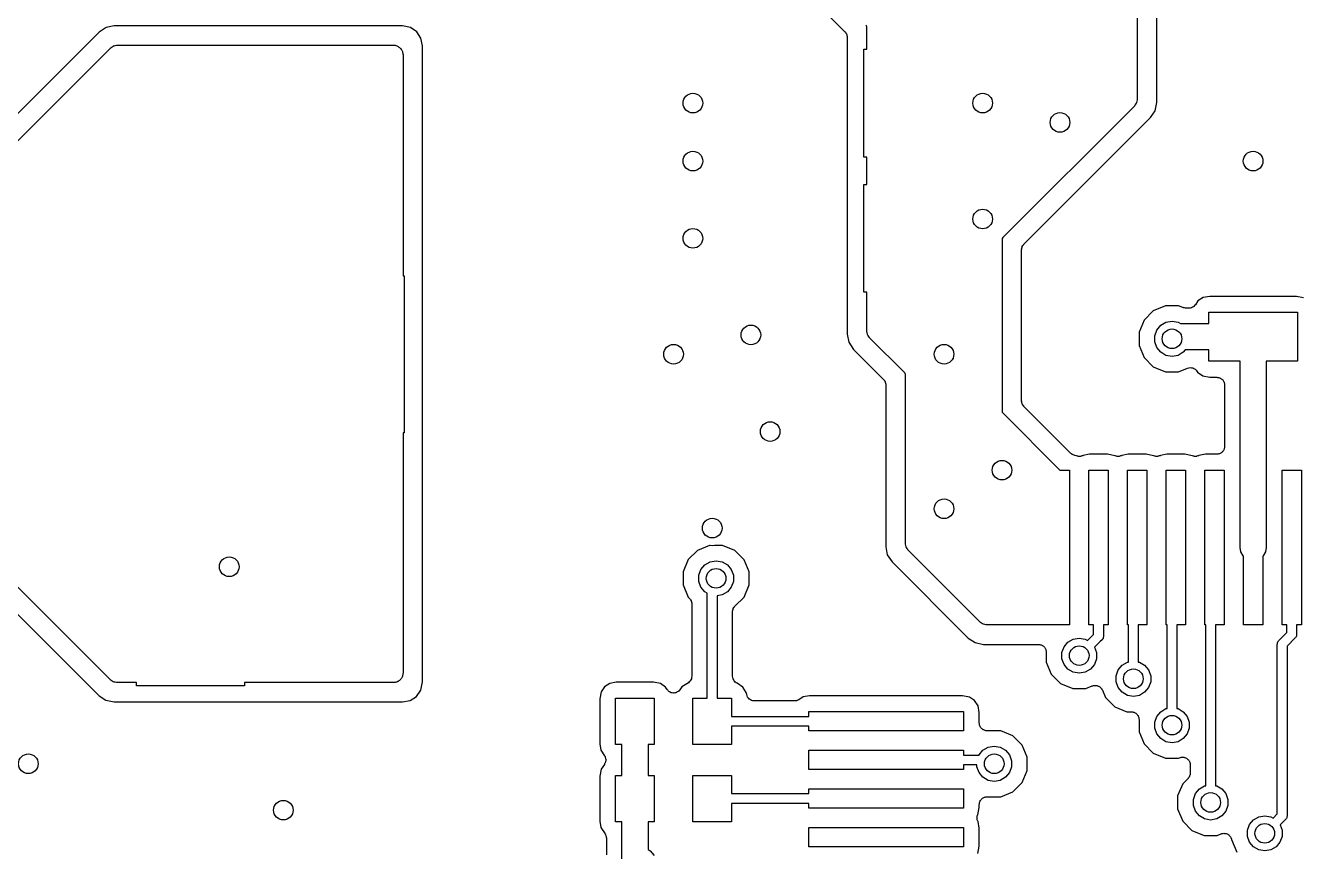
# Model space of a CAD drawing. Extents: x 85 to 210, y -138 to -65.
# Drawn here: x 101.86 to 118.38, y -90.93 to -80.25 of the extents above; entities that cross this region are included whole.
import ezdxf

# ---------------------------------------------------------------- set-up
doc = ezdxf.new("R2010")
doc.units = 0
doc.header["$MEASUREMENT"] = 0
doc.layers.add('BLACK', color=7, linetype='CONTINUOUS')

msp = doc.modelspace()

# ---------------------------------------------------------------- linework, layer by layer
at = {"layer": 'Black'}
for p, q in [((116.25, -74.127), (116.25, -81.1974)), ((116.504, -81.24), (116.504, -74.0093)), ((109.577, -77.4367), (112.467, -80.3259)), ((112.748, -80.2506), (112.741, -80.2413)), ((102.816, -80.3303), (101.08, -82.0664)), ((102.907, -80.2701), (102.816, -80.3303)), ((103.01, -80.25), (102.907, -80.2701)), ((106.74, -80.25), (103.01, -80.25)), ((106.846, -80.2716), (106.74, -80.25)), ((106.928, -80.3271), (106.846, -80.2716)), ((106.981, -80.4105), (106.928, -80.3271)), ((107, -80.5093), (106.981, -80.4105)), ((112.467, -80.3259), (112.469, -80.3295)), ((112.469, -80.3295), (112.473, -80.3324)), ((112.473, -80.3324), (112.479, -80.3437)), ((112.479, -80.3437), (112.487, -80.3544)), ((112.487, -80.3544), (112.488, -80.3586)), ((112.488, -80.3586), (112.49, -80.3624)), ((112.49, -80.3624), (112.492, -80.3753)), ((112.492, -80.3753), (112.496, -80.3879)), ((112.496, -80.3879), (112.495, -80.3923)), ((112.495, -80.3923), (112.496, -80.3966)), ((112.496, -80.3966), (112.496, -84.2403)), ((112.75, -80.2627), (112.748, -80.2506)), ((112.75, -80.5515), (112.75, -80.2627)), ((101.287, -82.2134), (102.963, -80.5366)), ((102.963, -80.5366), (102.968, -80.5335)), ((102.968, -80.5335), (102.971, -80.5292)), ((102.971, -80.5292), (102.986, -80.5211)), ((102.986, -80.5211), (102.999, -80.5117)), ((102.999, -80.5117), (103.004, -80.5103)), ((103.004, -80.5103), (103.009, -80.5075)), ((103.009, -80.5075), (103.025, -80.5047)), ((103.025, -80.5047), (103.041, -80.5005)), ((103.041, -80.5005), (103.046, -80.501)), ((103.046, -80.501), (103.052, -80.5)), ((103.052, -80.5), (106.625, -80.5)), ((106.625, -80.5), (106.636, -80.5019)), ((106.636, -80.5019), (106.647, -80.5019)), ((106.647, -80.5019), (106.657, -80.5056)), ((106.657, -80.5056), (106.668, -80.5075)), ((106.668, -80.5075), (106.677, -80.513)), ((106.677, -80.513), (106.688, -80.5167)), ((106.688, -80.5167), (106.696, -80.5238)), ((106.696, -80.5238), (106.705, -80.5292)), ((106.705, -80.5292), (106.712, -80.5376)), ((106.712, -80.5376), (106.721, -80.5447)), ((106.721, -80.5447), (106.726, -80.5541)), ((106.726, -80.5541), (106.733, -80.5625)), ((106.733, -80.5625), (106.737, -80.5728)), ((106.737, -80.5728), (106.742, -80.5822)), ((107, -88.74), (107, -80.5093)), ((112.71, -81.9485), (112.71, -80.5515)), ((112.71, -80.5515), (112.75, -80.5515)), ((106.742, -80.5822), (106.744, -80.593)), ((106.744, -80.593), (106.748, -80.6033)), ((106.748, -80.6033), (106.748, -80.6142)), ((106.748, -80.6142), (106.75, -80.625)), ((106.75, -80.625), (106.75, -83.484)), ((116.245, -81.2245), (116.242, -81.2408)), ((116.25, -81.2085), (116.245, -81.2245)), ((116.25, -81.1974), (116.249, -81.2029)), ((116.249, -81.2029), (116.25, -81.2085)), ((116.213, -81.2872), (114.509, -82.991)), ((116.216, -81.2826), (116.213, -81.2872)), ((116.22, -81.279), (116.216, -81.2826)), ((116.229, -81.2647), (116.22, -81.279)), ((116.238, -81.2511), (116.229, -81.2647)), ((116.24, -81.2457), (116.238, -81.2511)), ((116.242, -81.2408), (116.24, -81.2457)), ((116.423, -81.4364), (116.482, -81.3484)), ((116.482, -81.3484), (116.504, -81.24)), ((114.783, -83.0759), (116.423, -81.4364)), ((112.75, -81.9485), (112.71, -81.9485)), ((112.75, -82.3015), (112.75, -81.9485)), ((112.71, -83.6985), (112.71, -82.3015)), ((112.71, -82.3015), (112.75, -82.3015)), ((114.502, -83.0013), (114.5, -83.0123)), ((114.5, -83.0123), (114.5, -85.2373)), ((114.509, -82.991), (114.502, -83.0013)), ((114.754, -83.1379), (114.758, -83.1253)), ((114.755, -83.1423), (114.754, -83.1379)), ((114.754, -83.1466), (114.755, -83.1423)), ((114.754, -85.1034), (114.754, -83.1466)), ((114.758, -83.1253), (114.76, -83.1124)), ((114.76, -83.1124), (114.762, -83.1086)), ((114.762, -83.1086), (114.763, -83.1044)), ((114.763, -83.1044), (114.771, -83.0937)), ((114.771, -83.0937), (114.777, -83.0824)), ((114.777, -83.0824), (114.781, -83.0795)), ((114.781, -83.0795), (114.783, -83.0759)), ((106.75, -83.484), (106.762, -83.484)), ((106.762, -83.484), (106.762, -85.516)), ((112.75, -83.6985), (112.71, -83.6985)), ((112.75, -84.1974), (112.75, -83.6985)), ((116.615, -83.8729), (116.458, -83.9378)), ((116.785, -83.8731), (116.615, -83.8729)), ((116.841, -83.8964), (116.785, -83.8731)), ((116.984, -83.8806), (116.981, -83.8825)), ((116.993, -83.8702), (116.984, -83.8806)), ((117.002, -83.8604), (116.993, -83.8702)), ((117.036, -83.8104), (117.002, -83.8604)), ((117.105, -83.7662), (117.036, -83.8104)), ((117.188, -83.7506), (117.105, -83.7662)), ((118.311, -83.7506), (117.188, -83.7506)), ((118.401, -83.7687), (118.311, -83.7506)), ((116.458, -83.9378), (116.338, -84.0578)), ((116.844, -83.8968), (116.841, -83.8964)), ((116.846, -83.898), (116.844, -83.8968)), ((116.86, -83.9006), (116.846, -83.898)), ((116.875, -83.9039), (116.86, -83.9006)), ((116.878, -83.9036), (116.875, -83.9039)), ((116.88, -83.904), (116.878, -83.9036)), ((116.92, -83.904), (116.88, -83.904)), ((116.933, -83.9016), (116.92, -83.904)), ((116.947, -83.9003), (116.933, -83.9016)), ((116.95, -83.8986), (116.947, -83.9003)), ((116.954, -83.898), (116.95, -83.8986)), ((116.966, -83.8912), (116.954, -83.898)), ((116.978, -83.8853), (116.966, -83.8912)), ((116.981, -83.8825), (116.978, -83.8853)), ((117.178, -84.104), (117.178, -83.9565)), ((117.178, -83.9565), (118.322, -83.9565)), ((118.322, -83.9565), (118.322, -84.5915)), ((112.751, -84.2029), (112.75, -84.1974)), ((112.75, -84.2085), (112.751, -84.2029)), ((112.755, -84.2245), (112.75, -84.2085)), ((116.338, -84.0578), (116.273, -84.2147)), ((116.476, -84.2604), (116.503, -84.1861)), ((116.503, -84.1861), (116.554, -84.1254)), ((116.554, -84.1254), (116.622, -84.0859)), ((116.622, -84.0859), (116.7, -84.0721)), ((116.7, -84.0721), (116.778, -84.0859)), ((116.778, -84.0859), (116.809, -84.104)), ((116.809, -84.104), (117.178, -84.104)), ((112.496, -84.2403), (112.516, -84.3445)), ((112.516, -84.3445), (112.577, -84.4367)), ((112.758, -84.2408), (112.755, -84.2245)), ((112.76, -84.2457), (112.758, -84.2408)), ((112.762, -84.2511), (112.76, -84.2457)), ((112.771, -84.2647), (112.762, -84.2511)), ((112.78, -84.279), (112.771, -84.2647)), ((112.784, -84.2826), (112.78, -84.279)), ((112.787, -84.2872), (112.784, -84.2826)), ((113.241, -84.7413), (112.787, -84.2872)), ((116.273, -84.2147), (116.273, -84.3846)), ((116.476, -84.3396), (116.476, -84.2604)), ((116.503, -84.4139), (116.476, -84.3396)), ((112.577, -84.4367), (112.967, -84.8259)), ((116.273, -84.3846), (116.338, -84.5416)), ((116.554, -84.4746), (116.503, -84.4139)), ((116.622, -84.5141), (116.554, -84.4746)), ((116.7, -84.5279), (116.622, -84.5141)), ((116.778, -84.5141), (116.7, -84.5279)), ((116.846, -84.4746), (116.778, -84.5141)), ((116.872, -84.444), (116.846, -84.4746)), ((117.178, -84.444), (116.872, -84.444)), ((117.178, -84.5915), (117.178, -84.444)), ((116.338, -84.5416), (116.458, -84.6618)), ((116.458, -84.6618), (116.615, -84.7269)), ((116.785, -84.7271), (116.9, -84.6794)), ((116.9, -84.6794), (116.916, -84.6758)), ((116.916, -84.6758), (116.933, -84.672)), ((116.933, -84.672), (116.934, -84.672)), ((116.934, -84.672), (116.934, -84.6719)), ((116.934, -84.6719), (116.951, -84.6742)), ((116.951, -84.6742), (116.968, -84.6763)), ((116.968, -84.6763), (116.968, -84.6765)), ((116.968, -84.6765), (116.968, -84.6765)), ((116.968, -84.6765), (116.984, -84.6845)), ((116.984, -84.6845), (116.999, -84.6922)), ((116.999, -84.6922), (116.999, -84.6924)), ((116.999, -84.6924), (116.999, -84.6926)), ((116.999, -84.6926), (117.011, -84.7053)), ((117.011, -84.7053), (117.022, -84.7177)), ((117.58, -84.5915), (117.178, -84.5915)), ((117.58, -87), (117.58, -84.5915)), ((118.322, -84.5915), (117.92, -84.5915)), ((117.92, -84.5915), (117.92, -87)), ((112.967, -84.8259), (112.969, -84.8295)), ((112.969, -84.8295), (112.973, -84.8324)), ((112.973, -84.8324), (112.979, -84.8437)), ((112.979, -84.8437), (112.987, -84.8544)), ((112.987, -84.8544), (112.988, -84.8586)), ((112.988, -84.8586), (112.99, -84.8624)), ((112.99, -84.8624), (112.992, -84.8753)), ((113.248, -84.7506), (113.241, -84.7413)), ((113.25, -84.7627), (113.248, -84.7506)), ((113.25, -86.9474), (113.25, -84.7627)), ((116.615, -84.7269), (116.785, -84.7271)), ((117.022, -84.7177), (117.032, -84.7336)), ((117.032, -84.7336), (117.099, -84.7793)), ((117.099, -84.7793), (117.189, -84.7974)), ((117.189, -84.7974), (117.28, -84.7974)), ((117.28, -84.7974), (117.289, -84.7989)), ((117.289, -84.7989), (117.297, -84.7989)), ((117.297, -84.7989), (117.306, -84.8019)), ((117.306, -84.8019), (117.314, -84.8034)), ((117.314, -84.8034), (117.322, -84.8078)), ((117.322, -84.8078), (117.33, -84.8108)), ((117.33, -84.8108), (117.337, -84.8164)), ((117.337, -84.8164), (117.344, -84.8208)), ((117.344, -84.8208), (117.35, -84.8275)), ((117.35, -84.8275), (117.357, -84.8331)), ((117.357, -84.8331), (117.361, -84.8407)), ((117.361, -84.8407), (117.367, -84.8474)), ((117.367, -84.8474), (117.37, -84.8556)), ((117.37, -84.8556), (117.374, -84.8632)), ((117.374, -84.8632), (117.375, -84.8718)), ((112.992, -84.8753), (112.996, -84.8879)), ((112.996, -84.8879), (112.995, -84.8923)), ((112.995, -84.8923), (112.996, -84.8966)), ((112.996, -84.8966), (112.996, -86.9903)), ((117.375, -84.8718), (117.378, -84.88)), ((117.378, -84.88), (117.378, -84.8888)), ((117.378, -84.8888), (117.38, -84.8974)), ((117.38, -84.8974), (117.38, -85.6941)), ((114.755, -85.1077), (114.754, -85.1034)), ((114.754, -85.1121), (114.755, -85.1077)), ((114.758, -85.1247), (114.754, -85.1121)), ((114.76, -85.1376), (114.758, -85.1247)), ((114.762, -85.1414), (114.76, -85.1376)), ((114.763, -85.1456), (114.762, -85.1414)), ((114.771, -85.1563), (114.763, -85.1456)), ((114.777, -85.1676), (114.771, -85.1563)), ((114.781, -85.1705), (114.777, -85.1676)), ((114.783, -85.1741), (114.781, -85.1705)), ((115.392, -85.7825), (114.783, -85.1741)), ((114.5, -85.2373), (114.502, -85.2494)), ((114.502, -85.2494), (114.509, -85.2587)), ((114.509, -85.2587), (115.25, -86)), ((106.762, -85.516), (106.75, -85.516)), ((106.75, -85.516), (106.75, -88.625)), ((117.38, -85.6941), (117.378, -85.7027)), ((115.401, -85.7893), (115.392, -85.7825)), ((115.41, -85.7971), (115.401, -85.7893)), ((115.416, -85.7992), (115.41, -85.7971)), ((115.42, -85.8025), (115.416, -85.7992)), ((115.432, -85.8055), (115.42, -85.8025)), ((115.443, -85.8098), (115.432, -85.8055)), ((115.459, -85.8132), (115.443, -85.8098)), ((115.466, -85.8154), (115.459, -85.8132)), ((115.476, -85.82), (115.466, -85.8154)), ((115.483, -85.8205), (115.476, -85.82)), ((115.489, -85.8224), (115.483, -85.8205)), ((115.5, -85.8218), (115.489, -85.8224)), ((115.511, -85.8227), (115.5, -85.8218)), ((115.517, -85.821), (115.511, -85.8227)), ((115.523, -85.8207), (115.517, -85.821)), ((115.534, -85.8163), (115.523, -85.8207)), ((115.545, -85.8133), (115.534, -85.8163)), ((115.549, -85.8102), (115.545, -85.8133)), ((115.634, -85.7941), (115.549, -85.8102)), ((115.865, -85.7941), (115.634, -85.7941)), ((115.959, -85.8132), (115.865, -85.7941)), ((115.966, -85.8154), (115.959, -85.8132)), ((115.976, -85.82), (115.966, -85.8154)), ((115.983, -85.8205), (115.976, -85.82)), ((115.989, -85.8224), (115.983, -85.8205)), ((116, -85.8218), (115.989, -85.8224)), ((116.011, -85.8227), (116, -85.8218)), ((116.017, -85.821), (116.011, -85.8227)), ((116.023, -85.8207), (116.017, -85.821)), ((116.034, -85.8163), (116.023, -85.8207)), ((116.045, -85.8133), (116.034, -85.8163)), ((116.049, -85.8102), (116.045, -85.8133)), ((116.134, -85.7941), (116.049, -85.8102)), ((116.365, -85.7941), (116.134, -85.7941)), ((116.459, -85.8132), (116.365, -85.7941)), ((116.466, -85.8154), (116.459, -85.8132)), ((116.476, -85.82), (116.466, -85.8154)), ((116.483, -85.8205), (116.476, -85.82)), ((116.489, -85.8224), (116.483, -85.8205)), ((116.5, -85.8218), (116.489, -85.8224)), ((116.511, -85.8227), (116.5, -85.8218)), ((116.517, -85.821), (116.511, -85.8227)), ((116.523, -85.8207), (116.517, -85.821)), ((116.534, -85.8163), (116.523, -85.8207)), ((116.545, -85.8133), (116.534, -85.8163)), ((116.549, -85.8102), (116.545, -85.8133)), ((116.634, -85.7941), (116.549, -85.8102)), ((116.865, -85.7941), (116.634, -85.7941)), ((116.959, -85.8132), (116.865, -85.7941)), ((116.966, -85.8154), (116.959, -85.8132)), ((116.976, -85.82), (116.966, -85.8154)), ((116.983, -85.8205), (116.976, -85.82)), ((116.989, -85.8224), (116.983, -85.8205)), ((117, -85.8218), (116.989, -85.8224)), ((117.011, -85.8227), (117, -85.8218)), ((117.017, -85.821), (117.011, -85.8227)), ((117.023, -85.8207), (117.017, -85.821)), ((117.034, -85.8163), (117.023, -85.8207)), ((117.045, -85.8133), (117.034, -85.8163)), ((117.049, -85.8102), (117.045, -85.8133)), ((117.134, -85.7941), (117.049, -85.8102)), ((117.28, -85.7941), (117.134, -85.7941)), ((117.289, -85.7926), (117.28, -85.7941)), ((117.297, -85.7926), (117.289, -85.7926)), ((117.306, -85.7896), (117.297, -85.7926)), ((117.314, -85.7881), (117.306, -85.7896)), ((117.322, -85.7837), (117.314, -85.7881)), ((117.33, -85.7807), (117.322, -85.7837)), ((117.337, -85.7751), (117.33, -85.7807)), ((117.344, -85.7707), (117.337, -85.7751)), ((117.35, -85.764), (117.344, -85.7707)), ((117.357, -85.7584), (117.35, -85.764)), ((117.361, -85.7508), (117.357, -85.7584)), ((117.367, -85.7441), (117.361, -85.7508)), ((117.37, -85.7359), (117.367, -85.7441)), ((117.374, -85.7283), (117.37, -85.7359)), ((117.375, -85.7197), (117.374, -85.7283)), ((117.378, -85.7115), (117.375, -85.7197)), ((117.378, -85.7027), (117.378, -85.7115)), ((115.25, -86), (115.375, -86)), ((115.375, -86), (115.375, -88)), ((115.625, -88), (115.625, -86)), ((115.625, -86), (115.875, -86)), ((115.875, -86), (115.875, -88)), ((116.125, -88), (116.125, -86)), ((116.125, -86), (116.375, -86)), ((116.375, -86), (116.375, -88)), ((116.625, -88), (116.625, -86)), ((116.625, -86), (116.875, -86)), ((116.875, -86), (116.875, -88)), ((117.125, -88), (117.125, -86)), ((117.125, -86), (117.375, -86)), ((117.375, -86), (117.375, -88)), ((118.125, -88), (118.125, -86)), ((118.125, -86), (118.375, -86)), ((118.375, -86), (118.375, -88)), ((110.715, -86.9729), (110.558, -87.0378)), ((110.722, -86.9729), (110.715, -86.9729)), ((110.75, -86.9779), (110.722, -86.9729)), ((110.778, -86.973), (110.75, -86.9779)), ((110.885, -86.9731), (110.778, -86.973)), ((111.042, -87.0382), (110.885, -86.9731)), ((112.996, -86.9903), (113.016, -87.0945)), ((113.251, -86.9529), (113.25, -86.9474)), ((113.25, -86.9585), (113.251, -86.9529)), ((113.255, -86.9745), (113.25, -86.9585)), ((113.258, -86.9908), (113.255, -86.9745)), ((113.26, -86.9957), (113.258, -86.9908)), ((113.262, -87.0011), (113.26, -86.9957)), ((113.271, -87.0147), (113.262, -87.0011)), ((113.28, -87.029), (113.271, -87.0147)), ((117.59, -87.0581), (117.58, -87)), ((117.92, -87), (117.91, -87.0581)), ((110.438, -87.1578), (110.373, -87.3147)), ((110.558, -87.0378), (110.438, -87.1578)), ((110.722, -87.1859), (110.8, -87.1721)), ((110.8, -87.1721), (110.878, -87.1859)), ((111.162, -87.1584), (111.042, -87.0382)), ((111.227, -87.3154), (111.162, -87.1584)), ((113.016, -87.0945), (113.077, -87.1867)), ((113.284, -87.0326), (113.28, -87.029)), ((113.287, -87.0372), (113.284, -87.0326)), ((114.213, -87.9628), (113.287, -87.0372)), ((117.62, -87.1093), (117.59, -87.0581)), ((117.625, -87.1137), (117.62, -87.1093)), ((117.625, -88), (117.625, -87.1137)), ((117.88, -87.1093), (117.875, -87.1137)), ((117.875, -87.1137), (117.875, -88)), ((117.91, -87.0581), (117.88, -87.1093)), ((110.373, -87.3147), (110.373, -87.4846)), ((110.576, -87.3604), (110.603, -87.2861)), ((110.603, -87.2861), (110.654, -87.2254)), ((110.654, -87.2254), (110.722, -87.1859)), ((110.878, -87.1859), (110.946, -87.2254)), ((110.946, -87.2254), (110.997, -87.2861)), ((110.997, -87.2861), (111.024, -87.3604)), ((111.227, -87.4853), (111.227, -87.3154)), ((113.077, -87.1867), (114.064, -88.1728)), ((102.963, -88.7134), (101.67, -87.42)), ((110.373, -87.4846), (110.438, -87.6416)), ((110.576, -87.4396), (110.576, -87.3604)), ((110.603, -87.5139), (110.576, -87.4396)), ((111.024, -87.4396), (110.997, -87.5139)), ((111.024, -87.3604), (111.024, -87.4396)), ((111.162, -87.6422), (111.227, -87.4853)), ((101.546, -87.6493), (102.816, -88.9199)), ((110.438, -87.6416), (110.457, -87.6611)), ((110.457, -87.6611), (110.46, -87.6646)), ((110.46, -87.6646), (110.463, -87.6674)), ((110.463, -87.6674), (110.47, -87.6788)), ((110.654, -87.5746), (110.603, -87.5139)), ((110.686, -87.5936), (110.654, -87.5746)), ((110.686, -88.95), (110.686, -87.5936)), ((110.878, -87.6141), (110.813, -87.6255)), ((110.813, -87.6255), (110.813, -88.95)), ((110.946, -87.5746), (110.878, -87.6141)), ((110.997, -87.5139), (110.946, -87.5746)), ((111.043, -87.7609), (111.162, -87.6422)), ((110.47, -87.6788), (110.477, -87.6895)), ((110.477, -87.6895), (110.478, -87.6937)), ((110.478, -87.6937), (110.48, -87.6975)), ((110.48, -87.6975), (110.483, -87.7104)), ((110.483, -87.7104), (110.486, -87.7231)), ((110.486, -87.7231), (110.486, -87.7274)), ((110.486, -87.7274), (110.486, -87.7317)), ((110.486, -87.7317), (110.486, -88.6665)), ((111.013, -87.8317), (111.014, -87.8273)), ((111.013, -88.6671), (111.013, -87.8317)), ((111.014, -87.8229), (111.017, -87.8103)), ((111.014, -87.8273), (111.014, -87.8229)), ((111.017, -87.8103), (111.02, -87.7975)), ((111.02, -87.7975), (111.022, -87.7936)), ((111.022, -87.7936), (111.023, -87.7893)), ((111.023, -87.7893), (111.03, -87.7787)), ((111.03, -87.7787), (111.037, -87.7674)), ((111.037, -87.7674), (111.04, -87.7646)), ((111.04, -87.7646), (111.043, -87.7609)), ((114.217, -87.966), (114.213, -87.9628)), ((114.221, -87.9703), (114.217, -87.966)), ((114.235, -87.9786), (114.221, -87.9703)), ((114.249, -87.9881), (114.235, -87.9786)), ((114.254, -87.9895), (114.249, -87.9881)), ((114.259, -87.9923), (114.254, -87.9895)), ((114.276, -87.9952), (114.259, -87.9923)), ((114.292, -87.9995), (114.276, -87.9952)), ((114.297, -87.999), (114.292, -87.9995)), ((114.303, -88), (114.297, -87.999)), ((115.125, -88), (114.303, -88)), ((115.375, -88), (115.125, -88)), ((115.686, -88), (115.625, -88)), ((115.686, -88.1237), (115.686, -88)), ((115.875, -88), (115.813, -88)), ((115.813, -88), (115.813, -88.15)), ((116.136, -88), (116.125, -88)), ((116.136, -88.4833), (116.136, -88)), ((116.375, -88), (116.263, -88)), ((116.263, -88), (116.263, -88.4833)), ((116.636, -88), (116.625, -88)), ((116.636, -89.0833), (116.636, -88)), ((116.875, -88), (116.763, -88)), ((116.763, -88), (116.763, -89.0833)), ((117.136, -88), (117.125, -88)), ((117.136, -90.0833), (117.136, -88)), ((117.375, -88), (117.263, -88)), ((117.263, -88), (117.263, -90.0833)), ((117.875, -88), (117.625, -88)), ((118.186, -88), (118.125, -88)), ((118.186, -88.1007), (118.186, -88)), ((118.375, -88), (118.313, -88)), ((118.313, -88), (118.313, -88.127)), ((114.064, -88.1728), (114.152, -88.232)), ((115.422, -88.1859), (115.5, -88.1721)), ((115.5, -88.1721), (115.578, -88.1859)), ((115.607, -88.2029), (115.682, -88.1281)), ((115.682, -88.1281), (115.686, -88.1237)), ((115.81, -88.1717), (115.808, -88.1741)), ((115.811, -88.1635), (115.81, -88.1717)), ((115.813, -88.1555), (115.811, -88.1635)), ((115.813, -88.15), (115.813, -88.1528)), ((115.813, -88.1528), (115.813, -88.1555)), ((118.082, -88.2051), (118.186, -88.1007)), ((118.295, -88.1719), (118.19, -88.2763)), ((118.297, -88.1696), (118.295, -88.1719)), ((118.299, -88.1678), (118.297, -88.1696)), ((118.303, -88.1606), (118.299, -88.1678)), ((118.308, -88.1538), (118.303, -88.1606)), ((118.31, -88.1487), (118.308, -88.1511)), ((118.308, -88.1511), (118.308, -88.1538)), ((118.311, -88.1406), (118.31, -88.1487)), ((118.313, -88.1325), (118.311, -88.1406)), ((118.313, -88.127), (118.313, -88.1297)), ((118.313, -88.1297), (118.313, -88.1325)), ((114.152, -88.232), (114.26, -88.254)), ((114.26, -88.254), (114.973, -88.254)), ((114.973, -88.254), (114.982, -88.2555)), ((114.982, -88.2555), (114.99, -88.2555)), ((114.99, -88.2555), (114.999, -88.2585)), ((114.999, -88.2585), (115.007, -88.26)), ((115.007, -88.26), (115.015, -88.2644)), ((115.015, -88.2644), (115.023, -88.2674)), ((115.023, -88.2674), (115.03, -88.273)), ((115.03, -88.273), (115.037, -88.2774)), ((115.037, -88.2774), (115.043, -88.2841)), ((115.043, -88.2841), (115.05, -88.2898)), ((115.05, -88.2898), (115.054, -88.2973)), ((115.054, -88.2973), (115.06, -88.304)), ((115.06, -88.304), (115.063, -88.3123)), ((115.063, -88.3123), (115.067, -88.3199)), ((115.067, -88.3199), (115.069, -88.3285)), ((115.069, -88.3285), (115.072, -88.3366)), ((115.072, -88.3366), (115.072, -88.3454)), ((115.276, -88.3604), (115.303, -88.2861)), ((115.303, -88.2861), (115.354, -88.2254)), ((115.354, -88.2254), (115.422, -88.1859)), ((115.578, -88.1859), (115.607, -88.2029)), ((115.772, -88.2179), (115.699, -88.2908)), ((115.699, -88.2908), (115.724, -88.3604)), ((115.795, -88.1949), (115.772, -88.2179)), ((115.797, -88.1926), (115.795, -88.1949)), ((115.799, -88.1908), (115.797, -88.1926)), ((115.803, -88.1836), (115.799, -88.1908)), ((115.808, -88.1768), (115.803, -88.1836)), ((115.808, -88.1741), (115.808, -88.1768)), ((118.063, -88.25), (118.064, -88.2472)), ((118.063, -90.4467), (118.063, -88.25)), ((118.064, -88.2445), (118.066, -88.2365)), ((118.064, -88.2472), (118.064, -88.2445)), ((118.066, -88.2365), (118.067, -88.2283)), ((118.067, -88.2283), (118.069, -88.2259)), ((118.069, -88.2232), (118.074, -88.2164)), ((118.069, -88.2259), (118.069, -88.2232)), ((118.074, -88.2164), (118.078, -88.2092)), ((118.078, -88.2092), (118.08, -88.2074)), ((118.08, -88.2074), (118.082, -88.2051)), ((118.19, -88.2763), (118.19, -90.473)), ((115.072, -88.3454), (115.073, -88.3541)), ((115.073, -88.3541), (115.073, -88.4846)), ((115.073, -88.4846), (115.138, -88.6416)), ((115.276, -88.4396), (115.276, -88.3604)), ((115.303, -88.5139), (115.276, -88.4396)), ((115.724, -88.4396), (115.697, -88.5139)), ((115.724, -88.3604), (115.724, -88.4396)), ((116.054, -88.5254), (116.122, -88.4859)), ((116.122, -88.4859), (116.136, -88.4833)), ((116.263, -88.4833), (116.278, -88.4859)), ((116.278, -88.4859), (116.346, -88.5254)), ((106.742, -88.6678), (106.737, -88.6772)), ((106.744, -88.657), (106.742, -88.6678)), ((106.748, -88.6467), (106.744, -88.657)), ((106.75, -88.625), (106.748, -88.6358)), ((106.748, -88.6358), (106.748, -88.6467)), ((110.486, -88.6665), (110.484, -88.6813)), ((111.016, -88.683), (111.013, -88.6671)), ((115.138, -88.6416), (115.258, -88.7618)), ((115.354, -88.5746), (115.303, -88.5139)), ((115.422, -88.6141), (115.354, -88.5746)), ((115.5, -88.6279), (115.422, -88.6141)), ((115.578, -88.6141), (115.5, -88.6279)), ((115.646, -88.5746), (115.578, -88.6141)), ((115.697, -88.5139), (115.646, -88.5746)), ((115.976, -88.6604), (116.003, -88.5861)), ((115.976, -88.7396), (115.976, -88.6604)), ((116.003, -88.5861), (116.054, -88.5254)), ((116.346, -88.5254), (116.397, -88.5861)), ((116.397, -88.5861), (116.424, -88.6604)), ((116.424, -88.6604), (116.424, -88.7396)), ((102.968, -88.7165), (102.963, -88.7134)), ((102.971, -88.7208), (102.968, -88.7165)), ((102.986, -88.7289), (102.971, -88.7208)), ((102.999, -88.7383), (102.986, -88.7289)), ((103.004, -88.7397), (102.999, -88.7383)), ((103.009, -88.7425), (103.004, -88.7397)), ((103.025, -88.7453), (103.009, -88.7425)), ((103.041, -88.7495), (103.025, -88.7453)), ((103.046, -88.749), (103.041, -88.7495)), ((103.052, -88.75), (103.046, -88.749)), ((103.301, -88.75), (103.052, -88.75)), ((103.301, -88.7895), (103.301, -88.75)), ((104.698, -88.7895), (103.301, -88.7895)), ((106.625, -88.75), (104.698, -88.75)), ((104.698, -88.75), (104.698, -88.7895)), ((106.636, -88.7481), (106.625, -88.75)), ((106.647, -88.7481), (106.636, -88.7481)), ((106.657, -88.7444), (106.647, -88.7481)), ((106.668, -88.7425), (106.657, -88.7444)), ((106.677, -88.737), (106.668, -88.7425)), ((106.688, -88.7333), (106.677, -88.737)), ((106.696, -88.7262), (106.688, -88.7333)), ((106.705, -88.7208), (106.696, -88.7262)), ((106.712, -88.7124), (106.705, -88.7208)), ((106.721, -88.7053), (106.712, -88.7124)), ((106.726, -88.6959), (106.721, -88.7053)), ((106.733, -88.6875), (106.726, -88.6959)), ((106.737, -88.6772), (106.733, -88.6875)), ((106.978, -88.8465), (107, -88.74)), ((109.358, -88.8039), (109.312, -88.8707)), ((109.427, -88.7597), (109.358, -88.8039)), ((109.509, -88.7441), (109.427, -88.7597)), ((109.99, -88.7441), (109.509, -88.7441)), ((110.079, -88.7622), (109.99, -88.7441)), ((110.146, -88.8079), (110.079, -88.7622)), ((110.166, -88.8386), (110.146, -88.8079)), ((110.358, -88.8039), (110.333, -88.8409)), ((110.441, -88.7506), (110.358, -88.8039)), ((110.452, -88.7405), (110.441, -88.7506)), ((110.463, -88.7308), (110.452, -88.7405)), ((110.464, -88.7287), (110.463, -88.7308)), ((110.466, -88.7271), (110.464, -88.7287)), ((110.473, -88.7137), (110.466, -88.7271)), ((110.48, -88.7007), (110.473, -88.7137)), ((110.481, -88.6983), (110.48, -88.7007)), ((110.482, -88.6962), (110.481, -88.6983)), ((110.484, -88.6813), (110.482, -88.6962)), ((111.019, -88.6989), (111.016, -88.683)), ((111.019, -88.7001), (111.019, -88.6989)), ((111.02, -88.7013), (111.019, -88.7001)), ((111.028, -88.7153), (111.02, -88.7013)), ((111.035, -88.7294), (111.028, -88.7153)), ((111.036, -88.7303), (111.035, -88.7294)), ((111.037, -88.7314), (111.036, -88.7303)), ((111.049, -88.7418), (111.037, -88.7314)), ((111.061, -88.7524), (111.049, -88.7418)), ((111.063, -88.7529), (111.061, -88.7524)), ((111.063, -88.7537), (111.063, -88.7529)), ((111.071, -88.7563), (111.063, -88.7537)), ((111.146, -88.8079), (111.071, -88.7563)), ((111.19, -88.8765), (111.146, -88.8079)), ((115.258, -88.7618), (115.415, -88.8269)), ((115.415, -88.8269), (115.585, -88.8271)), ((115.585, -88.8271), (115.668, -88.7926)), ((115.668, -88.7926), (115.677, -88.7907)), ((115.677, -88.7907), (115.685, -88.7874)), ((115.685, -88.7874), (115.693, -88.787)), ((115.693, -88.787), (115.702, -88.7851)), ((115.702, -88.7851), (115.711, -88.7862)), ((115.711, -88.7862), (115.719, -88.7859)), ((115.719, -88.7859), (115.728, -88.7885)), ((115.728, -88.7885), (115.736, -88.7897)), ((115.736, -88.7897), (115.744, -88.7937)), ((115.744, -88.7937), (115.752, -88.7963)), ((115.752, -88.7963), (115.759, -88.8017)), ((115.759, -88.8017), (115.767, -88.8057)), ((115.767, -88.8057), (115.773, -88.8122)), ((115.773, -88.8122), (115.78, -88.8175)), ((115.78, -88.8175), (115.785, -88.8249)), ((115.785, -88.8249), (115.791, -88.8313)), ((115.791, -88.8313), (115.794, -88.8394)), ((116.003, -88.8139), (115.976, -88.7396)), ((116.054, -88.8746), (116.003, -88.8139)), ((116.397, -88.8139), (116.346, -88.8746)), ((116.424, -88.7396), (116.397, -88.8139)), ((102.816, -88.9199), (102.903, -88.9784)), ((102.903, -88.9784), (103.01, -89)), ((106.741, -89), (106.84, -88.9814)), ((106.84, -88.9814), (106.923, -88.9277)), ((106.923, -88.9277), (106.978, -88.8465)), ((109.312, -88.8707), (109.294, -88.96)), ((109.294, -88.96), (109.294, -89.5407)), ((109.5, -89.55), (109.5, -88.95)), ((109.5, -88.95), (110, -88.95)), ((110, -88.95), (110, -89.55)), ((110.174, -88.8469), (110.166, -88.8386)), ((110.18, -88.856), (110.174, -88.8469)), ((110.185, -88.8595), (110.18, -88.856)), ((110.189, -88.8641), (110.185, -88.8595)), ((110.199, -88.8693), (110.189, -88.8641)), ((110.209, -88.8756), (110.199, -88.8693)), ((110.215, -88.8771), (110.209, -88.8756)), ((110.22, -88.88), (110.215, -88.8771)), ((110.232, -88.8814), (110.22, -88.88)), ((110.242, -88.8842), (110.232, -88.8814)), ((110.249, -88.8836), (110.242, -88.8842)), ((110.255, -88.8844), (110.249, -88.8836)), ((110.266, -88.8819), (110.255, -88.8844)), ((110.277, -88.8808), (110.266, -88.8819)), ((110.283, -88.8781), (110.277, -88.8808)), ((110.289, -88.8767), (110.283, -88.8781)), ((110.298, -88.8706), (110.289, -88.8767)), ((110.308, -88.8657), (110.298, -88.8706)), ((110.313, -88.8613), (110.308, -88.8657)), ((110.318, -88.8579), (110.313, -88.8613)), ((110.325, -88.849), (110.318, -88.8579)), ((110.333, -88.8409), (110.325, -88.849)), ((110.5, -89.55), (110.5, -88.95)), ((110.5, -88.95), (110.686, -88.95)), ((110.813, -88.95), (111, -88.95)), ((111, -88.95), (111, -89.1865)), ((111.196, -88.905), (111.19, -88.8765)), ((111.202, -88.9207), (111.196, -88.905)), ((111.207, -88.9365), (111.202, -88.9207)), ((111.208, -88.9369), (111.207, -88.9365)), ((111.208, -88.9375), (111.208, -88.9369)), ((111.219, -88.9502), (111.208, -88.9375)), ((111.23, -88.9631), (111.219, -88.9502)), ((111.23, -88.9634), (111.23, -88.9631)), ((111.231, -88.9638), (111.23, -88.9634)), ((111.245, -88.9721), (111.231, -88.9638)), ((111.26, -88.9805), (111.245, -88.9721)), ((111.26, -88.9806), (111.26, -88.9805)), ((111.261, -88.9809), (111.26, -88.9806)), ((111.277, -88.9836), (111.261, -88.9809)), ((111.294, -88.9865), (111.277, -88.9836)), ((111.817, -88.9865), (111.294, -88.9865)), ((111.828, -88.9846), (111.817, -88.9865)), ((111.839, -88.984), (111.828, -88.9846)), ((111.845, -88.9816), (111.839, -88.984)), ((111.851, -88.9805), (111.845, -88.9816)), ((111.86, -88.9749), (111.851, -88.9805)), ((111.871, -88.9706), (111.86, -88.9749)), ((111.927, -88.9347), (111.871, -88.9706)), ((112.009, -88.9191), (111.927, -88.9347)), ((113.99, -88.9191), (112.009, -88.9191)), ((114.079, -88.9372), (113.99, -88.9191)), ((114.146, -88.9829), (114.079, -88.9372)), ((114.19, -89.0515), (114.146, -88.9829)), ((115.794, -88.8394), (115.799, -88.8468)), ((115.799, -88.8468), (115.838, -88.9416)), ((115.838, -88.9416), (115.958, -89.0618)), ((116.122, -88.9141), (116.054, -88.8746)), ((116.2, -88.9279), (116.122, -88.9141)), ((116.278, -88.9141), (116.2, -88.9279)), ((116.346, -88.8746), (116.278, -88.9141)), ((103.01, -89), (106.741, -89)), ((112, -89.125), (114, -89.125)), ((112, -89.1865), (112, -89.125)), ((114, -89.125), (114, -89.375)), ((114.206, -89.1343), (114.19, -89.0515)), ((114.206, -89.2729), (114.206, -89.1343)), ((115.958, -89.0618), (116.115, -89.1269)), ((116.115, -89.1269), (116.173, -89.127)), ((116.173, -89.127), (116.182, -89.1285)), ((116.182, -89.1285), (116.191, -89.1285)), ((116.191, -89.1285), (116.199, -89.1315)), ((116.199, -89.1315), (116.207, -89.133)), ((116.207, -89.133), (116.215, -89.1374)), ((116.215, -89.1374), (116.223, -89.1404)), ((116.223, -89.1404), (116.23, -89.1461)), ((116.23, -89.1461), (116.237, -89.1504)), ((116.237, -89.1504), (116.243, -89.1571)), ((116.243, -89.1571), (116.25, -89.1628)), ((116.25, -89.1628), (116.254, -89.1703)), ((116.503, -89.1861), (116.554, -89.1254)), ((116.554, -89.1254), (116.622, -89.0859)), ((116.622, -89.0859), (116.636, -89.0833)), ((116.763, -89.0833), (116.778, -89.0859)), ((116.778, -89.0859), (116.846, -89.1254)), ((116.846, -89.1254), (116.897, -89.1861)), ((111, -89.1865), (111.127, -89.1865)), ((111.127, -89.3135), (111, -89.3135)), ((111, -89.3135), (111, -89.55)), ((111.127, -89.1865), (112, -89.1865)), ((112, -89.3135), (111.127, -89.3135)), ((112, -89.375), (112, -89.3135)), ((114.207, -89.2815), (114.206, -89.2729)), ((114.207, -89.2902), (114.207, -89.2815)), ((114.21, -89.2985), (114.207, -89.2902)), ((114.212, -89.3071), (114.21, -89.2985)), ((114.216, -89.3147), (114.212, -89.3071)), ((114.219, -89.3228), (114.216, -89.3147)), ((114.225, -89.3296), (114.219, -89.3228)), ((114.229, -89.3372), (114.225, -89.3296)), ((116.254, -89.1703), (116.26, -89.1771)), ((116.26, -89.1771), (116.263, -89.1853)), ((116.263, -89.1853), (116.267, -89.1929)), ((116.267, -89.1929), (116.269, -89.2015)), ((116.269, -89.2015), (116.272, -89.2097)), ((116.272, -89.2097), (116.272, -89.2184)), ((116.272, -89.2184), (116.273, -89.2271)), ((116.273, -89.2271), (116.273, -89.3846)), ((116.476, -89.2604), (116.503, -89.1861)), ((116.476, -89.3396), (116.476, -89.2604)), ((116.897, -89.1861), (116.924, -89.2604)), ((116.924, -89.2604), (116.924, -89.3396)), ((114, -89.375), (112, -89.375)), ((114.236, -89.3428), (114.229, -89.3372)), ((114.242, -89.3495), (114.236, -89.3428)), ((114.249, -89.3539), (114.242, -89.3495)), ((114.256, -89.3595), (114.249, -89.3539)), ((114.264, -89.3625), (114.256, -89.3595)), ((114.272, -89.3669), (114.264, -89.3625)), ((114.28, -89.3684), (114.272, -89.3669)), ((114.289, -89.3714), (114.28, -89.3684)), ((114.297, -89.3714), (114.289, -89.3714)), ((114.306, -89.3729), (114.297, -89.3714)), ((114.485, -89.3731), (114.306, -89.3729)), ((114.642, -89.4382), (114.485, -89.3731)), ((114.762, -89.5584), (114.642, -89.4382)), ((116.273, -89.3846), (116.338, -89.5416)), ((116.503, -89.4139), (116.476, -89.3396)), ((116.554, -89.4746), (116.503, -89.4139)), ((116.622, -89.5141), (116.554, -89.4746)), ((116.846, -89.4746), (116.778, -89.5141)), ((116.897, -89.4139), (116.846, -89.4746)), ((116.924, -89.3396), (116.897, -89.4139)), ((109.294, -89.5407), (109.31, -89.6235)), ((109.31, -89.6235), (109.357, -89.6969)), ((109.58, -89.55), (109.5, -89.55)), ((109.58, -89.95), (109.58, -89.55)), ((110, -89.55), (109.92, -89.55)), ((109.92, -89.55), (109.92, -89.95)), ((111, -89.55), (110.5, -89.55)), ((112, -89.875), (112, -89.625)), ((112, -89.625), (114, -89.625)), ((114, -89.625), (114, -89.6865)), ((114.203, -89.6861), (114.254, -89.6254)), ((114.254, -89.6254), (114.322, -89.5859)), ((114.322, -89.5859), (114.4, -89.5721)), ((114.4, -89.5721), (114.478, -89.5859)), ((114.478, -89.5859), (114.546, -89.6254)), ((114.546, -89.6254), (114.597, -89.6861)), ((114.827, -89.7154), (114.762, -89.5584)), ((116.338, -89.5416), (116.458, -89.6618)), ((116.7, -89.5279), (116.622, -89.5141)), ((116.778, -89.5141), (116.7, -89.5279)), ((109.355, -89.8074), (109.312, -89.8707)), ((109.358, -89.8018), (109.355, -89.8074)), ((109.357, -89.6969), (109.359, -89.7027)), ((109.362, -89.7968), (109.358, -89.8018)), ((109.359, -89.7027), (109.363, -89.7077)), ((109.365, -89.786), (109.362, -89.7968)), ((109.363, -89.7077), (109.366, -89.7186)), ((109.37, -89.7758), (109.365, -89.786)), ((109.366, -89.7186), (109.37, -89.7289)), ((109.37, -89.7289), (109.371, -89.7352)), ((109.372, -89.7636), (109.37, -89.7696)), ((109.37, -89.7696), (109.37, -89.7758)), ((109.371, -89.7352), (109.372, -89.7412)), ((109.372, -89.7412), (109.372, -89.7524)), ((109.372, -89.7524), (109.372, -89.7636)), ((114, -89.6865), (114.203, -89.6865)), ((114.176, -89.8135), (114, -89.8135)), ((114, -89.8135), (114, -89.875)), ((114.176, -89.8396), (114.176, -89.8135)), ((114.203, -89.6865), (114.203, -89.6861)), ((114.597, -89.6861), (114.624, -89.7604)), ((114.624, -89.7604), (114.624, -89.8396)), ((114.827, -89.8853), (114.827, -89.7154)), ((116.458, -89.6618), (116.615, -89.7269)), ((116.615, -89.7269), (116.785, -89.7271)), ((116.785, -89.7271), (116.798, -89.7214)), ((116.798, -89.7214), (116.809, -89.7191)), ((116.809, -89.7191), (116.819, -89.7153)), ((116.819, -89.7153), (116.826, -89.7153)), ((116.826, -89.7153), (116.832, -89.7139)), ((116.832, -89.7139), (116.843, -89.7153)), ((116.843, -89.7153), (116.854, -89.7153)), ((116.854, -89.7153), (116.86, -89.7176)), ((116.86, -89.7176), (116.867, -89.7185)), ((116.867, -89.7185), (116.876, -89.7235)), ((116.876, -89.7235), (116.886, -89.7272)), ((116.886, -89.7272), (116.892, -89.7315)), ((116.892, -89.7315), (116.897, -89.7345)), ((116.897, -89.7345), (116.905, -89.7426)), ((116.905, -89.7426), (116.913, -89.7495)), ((116.913, -89.7495), (116.916, -89.7553)), ((116.916, -89.7553), (116.921, -89.7602)), ((116.921, -89.7602), (116.925, -89.7702)), ((116.925, -89.7702), (116.93, -89.7796)), ((116.93, -89.7796), (116.932, -89.7861)), ((116.932, -89.7861), (116.934, -89.7923)), ((116.934, -89.7923), (116.935, -89.8031)), ((116.935, -89.8031), (116.936, -89.8138)), ((116.936, -89.8138), (116.936, -89.9182)), ((109.312, -89.8707), (109.294, -89.96)), ((109.294, -89.96), (109.294, -90.5407)), ((109.5, -90.55), (109.5, -89.95)), ((109.5, -89.95), (109.58, -89.95)), ((109.92, -89.95), (110, -89.95)), ((110, -89.95), (110, -90.55)), ((110.5, -90.55), (110.5, -89.95)), ((110.5, -89.95), (111, -89.95)), ((111, -89.95), (111, -90.1865)), ((114, -89.875), (112, -89.875)), ((114.203, -89.9139), (114.176, -89.8396)), ((114.254, -89.9746), (114.203, -89.9139)), ((114.322, -90.0141), (114.254, -89.9746)), ((114.546, -89.9746), (114.478, -90.0141)), ((114.597, -89.9139), (114.546, -89.9746)), ((114.624, -89.8396), (114.597, -89.9139)), ((114.762, -90.0422), (114.827, -89.8853)), ((116.907, -89.989), (116.838, -90.0578)), ((116.91, -89.9854), (116.907, -89.989)), ((116.913, -89.9825), (116.91, -89.9854)), ((116.92, -89.9712), (116.913, -89.9825)), ((116.927, -89.9606), (116.92, -89.9712)), ((116.928, -89.9563), (116.927, -89.9606)), ((116.93, -89.9524), (116.928, -89.9563)), ((116.933, -89.9396), (116.93, -89.9524)), ((116.936, -89.927), (116.933, -89.9396)), ((116.936, -89.9182), (116.936, -89.9226)), ((116.936, -89.9226), (116.936, -89.927)), ((112, -90.1865), (112, -90.125)), ((112, -90.125), (114, -90.125)), ((114, -90.125), (114, -90.375)), ((114.4, -90.0279), (114.322, -90.0141)), ((114.478, -90.0141), (114.4, -90.0279)), ((114.642, -90.1622), (114.762, -90.0422)), ((116.838, -90.0578), (116.773, -90.2147)), ((117.003, -90.1861), (117.054, -90.1254)), ((117.054, -90.1254), (117.122, -90.0859)), ((117.122, -90.0859), (117.136, -90.0833)), ((117.263, -90.0833), (117.278, -90.0859)), ((117.278, -90.0859), (117.346, -90.1254)), ((117.346, -90.1254), (117.397, -90.1861)), ((111, -90.1865), (112, -90.1865)), ((112, -90.3135), (111, -90.3135)), ((111, -90.3135), (111, -90.55)), ((112, -90.375), (112, -90.3135)), ((114.206, -90.3269), (114.207, -90.3183)), ((114.207, -90.3095), (114.21, -90.3013)), ((114.207, -90.3183), (114.207, -90.3095)), ((114.21, -90.3013), (114.212, -90.2927)), ((114.212, -90.2927), (114.216, -90.2851)), ((114.216, -90.2851), (114.219, -90.2768)), ((114.219, -90.2768), (114.225, -90.2702)), ((114.225, -90.2702), (114.229, -90.2626)), ((114.229, -90.2626), (114.236, -90.257)), ((114.236, -90.257), (114.242, -90.2503)), ((114.242, -90.2503), (114.249, -90.2459)), ((114.249, -90.2459), (114.256, -90.2403)), ((114.256, -90.2403), (114.264, -90.2373)), ((114.264, -90.2373), (114.272, -90.2329)), ((114.272, -90.2329), (114.28, -90.2314)), ((114.28, -90.2314), (114.289, -90.2284)), ((114.289, -90.2284), (114.297, -90.2284)), ((114.297, -90.2284), (114.306, -90.2269)), ((114.306, -90.2269), (114.485, -90.2271)), ((114.485, -90.2271), (114.642, -90.1622)), ((116.773, -90.2147), (116.773, -90.3846)), ((116.976, -90.2604), (117.003, -90.1861)), ((116.976, -90.3396), (116.976, -90.2604)), ((117.397, -90.1861), (117.424, -90.2604)), ((117.424, -90.2604), (117.424, -90.3396)), ((114, -90.375), (112, -90.375)), ((114.178, -90.4886), (114.179, -90.4827)), ((114.179, -90.4827), (114.18, -90.4764)), ((114.18, -90.4764), (114.185, -90.4662)), ((114.185, -90.4662), (114.187, -90.459)), ((114.187, -90.459), (114.206, -90.365)), ((114.206, -90.365), (114.206, -90.3269)), ((116.773, -90.3846), (116.838, -90.5416)), ((117.003, -90.4139), (116.976, -90.3396)), ((117.054, -90.4746), (117.003, -90.4139)), ((117.122, -90.5141), (117.054, -90.4746)), ((117.346, -90.4746), (117.278, -90.5141)), ((117.397, -90.4139), (117.346, -90.4746)), ((117.424, -90.3396), (117.397, -90.4139)), ((117.822, -90.4859), (117.9, -90.4721)), ((117.9, -90.4721), (117.978, -90.4859)), ((118.007, -90.5029), (118.063, -90.4467)), ((118.19, -90.4785), (118.188, -90.4865)), ((118.19, -90.473), (118.19, -90.4758)), ((118.19, -90.4758), (118.19, -90.4785)), ((109.294, -90.5407), (109.31, -90.6235)), ((109.31, -90.6235), (109.364, -90.708)), ((109.58, -90.55), (109.5, -90.55)), ((109.58, -91.0483), (109.58, -90.55)), ((110, -90.55), (109.92, -90.55)), ((109.92, -90.55), (109.92, -90.9102)), ((111, -90.55), (110.5, -90.55)), ((112, -90.875), (112, -90.625)), ((112, -90.625), (114, -90.625)), ((114, -90.625), (114, -90.875)), ((114.177, -90.5111), (114.178, -90.4999)), ((114.179, -90.5171), (114.177, -90.5111)), ((114.178, -90.4999), (114.178, -90.4886)), ((114.179, -90.5233), (114.179, -90.5171)), ((114.184, -90.5337), (114.179, -90.5233)), ((114.187, -90.5445), (114.184, -90.5337)), ((114.19, -90.5488), (114.187, -90.5445)), ((114.206, -90.6343), (114.19, -90.5488)), ((114.206, -90.865), (114.206, -90.6343)), ((116.838, -90.5416), (116.958, -90.6618)), ((117.2, -90.5279), (117.122, -90.5141)), ((117.278, -90.5141), (117.2, -90.5279)), ((117.676, -90.6604), (117.703, -90.5861)), ((117.703, -90.5861), (117.754, -90.5254)), ((117.754, -90.5254), (117.822, -90.4859)), ((117.978, -90.4859), (118.007, -90.5029)), ((118.172, -90.5179), (118.099, -90.5908)), ((118.099, -90.5908), (118.124, -90.6604)), ((118.174, -90.5156), (118.172, -90.5179)), ((118.176, -90.5138), (118.174, -90.5156)), ((118.18, -90.5066), (118.176, -90.5138)), ((118.185, -90.4998), (118.18, -90.5066)), ((118.187, -90.4947), (118.185, -90.4971)), ((118.185, -90.4971), (118.185, -90.4998)), ((118.188, -90.4865), (118.187, -90.4947)), ((109.364, -90.708), (109.368, -90.7183)), ((109.368, -90.7183), (109.374, -90.7279)), ((109.374, -90.7279), (109.375, -90.7342)), ((109.375, -90.7342), (109.378, -90.74)), ((109.378, -90.74), (109.378, -90.7512)), ((109.378, -90.7512), (109.38, -90.7621)), ((109.38, -90.7621), (109.38, -90.9781)), ((116.958, -90.6618), (117.115, -90.7269)), ((117.115, -90.7269), (117.285, -90.7271)), ((117.285, -90.7271), (117.335, -90.7063)), ((117.335, -90.7063), (117.345, -90.704)), ((117.345, -90.704), (117.356, -90.7003)), ((117.356, -90.7003), (117.362, -90.7003)), ((117.362, -90.7003), (117.369, -90.6989)), ((117.369, -90.6989), (117.379, -90.7003)), ((117.379, -90.7003), (117.39, -90.7003)), ((117.39, -90.7003), (117.397, -90.7026)), ((117.397, -90.7026), (117.403, -90.7034)), ((117.403, -90.7034), (117.413, -90.7085)), ((117.413, -90.7085), (117.423, -90.7122)), ((117.423, -90.7122), (117.428, -90.7164)), ((117.428, -90.7164), (117.434, -90.7195)), ((117.434, -90.7195), (117.441, -90.7275)), ((117.441, -90.7275), (117.45, -90.7346)), ((117.45, -90.7346), (117.453, -90.7403)), ((117.453, -90.7403), (117.457, -90.7451)), ((117.457, -90.7451), (117.461, -90.7552)), ((117.461, -90.7552), (117.467, -90.7647)), ((117.467, -90.7647), (117.468, -90.7711)), ((117.468, -90.7711), (117.471, -90.7772)), ((117.471, -90.7772), (117.471, -90.779)), ((117.471, -90.779), (117.538, -90.9416)), ((117.676, -90.7396), (117.676, -90.6604)), ((117.703, -90.8139), (117.676, -90.7396)), ((117.754, -90.8746), (117.703, -90.8139)), ((118.097, -90.8139), (118.046, -90.8746)), ((118.124, -90.7396), (118.097, -90.8139)), ((118.124, -90.6604), (118.124, -90.7396)), ((109.92, -90.9102), (109.946, -90.9254)), ((109.946, -90.9254), (109.997, -90.9861)), ((114, -90.875), (112, -90.875)), ((114.187, -90.959), (114.206, -90.865)), ((117.822, -90.9141), (117.754, -90.8746)), ((117.9, -90.9279), (117.822, -90.9141)), ((117.978, -90.9141), (117.9, -90.9279)), ((118.046, -90.8746), (117.978, -90.9141))]:
    msp.add_line(p, q, dxfattribs=at)
for centre in [(110.5, -81.25), (114.25, -81.25), (115.25, -81.5), (110.5, -82), (117.75, -82), (114.25, -82.75), (110.5, -83), (111.25, -84.25), (116.7, -84.3), (110.25, -84.5), (113.75, -84.5), (111.5, -85.5), (114.5, -86), (113.75, -86.5), (110.75, -86.75), (104.5, -87.25), (110.8, -87.4), (115.5, -88.4), (116.2, -88.7), (116.7, -89.3), (101.9, -89.8), (114.4, -89.8), (105.2, -90.4), (117.2, -90.3), (117.9, -90.7)]:
    msp.add_circle(centre, 0.127, dxfattribs=at)

doc.saveas('drawing.dxf')
